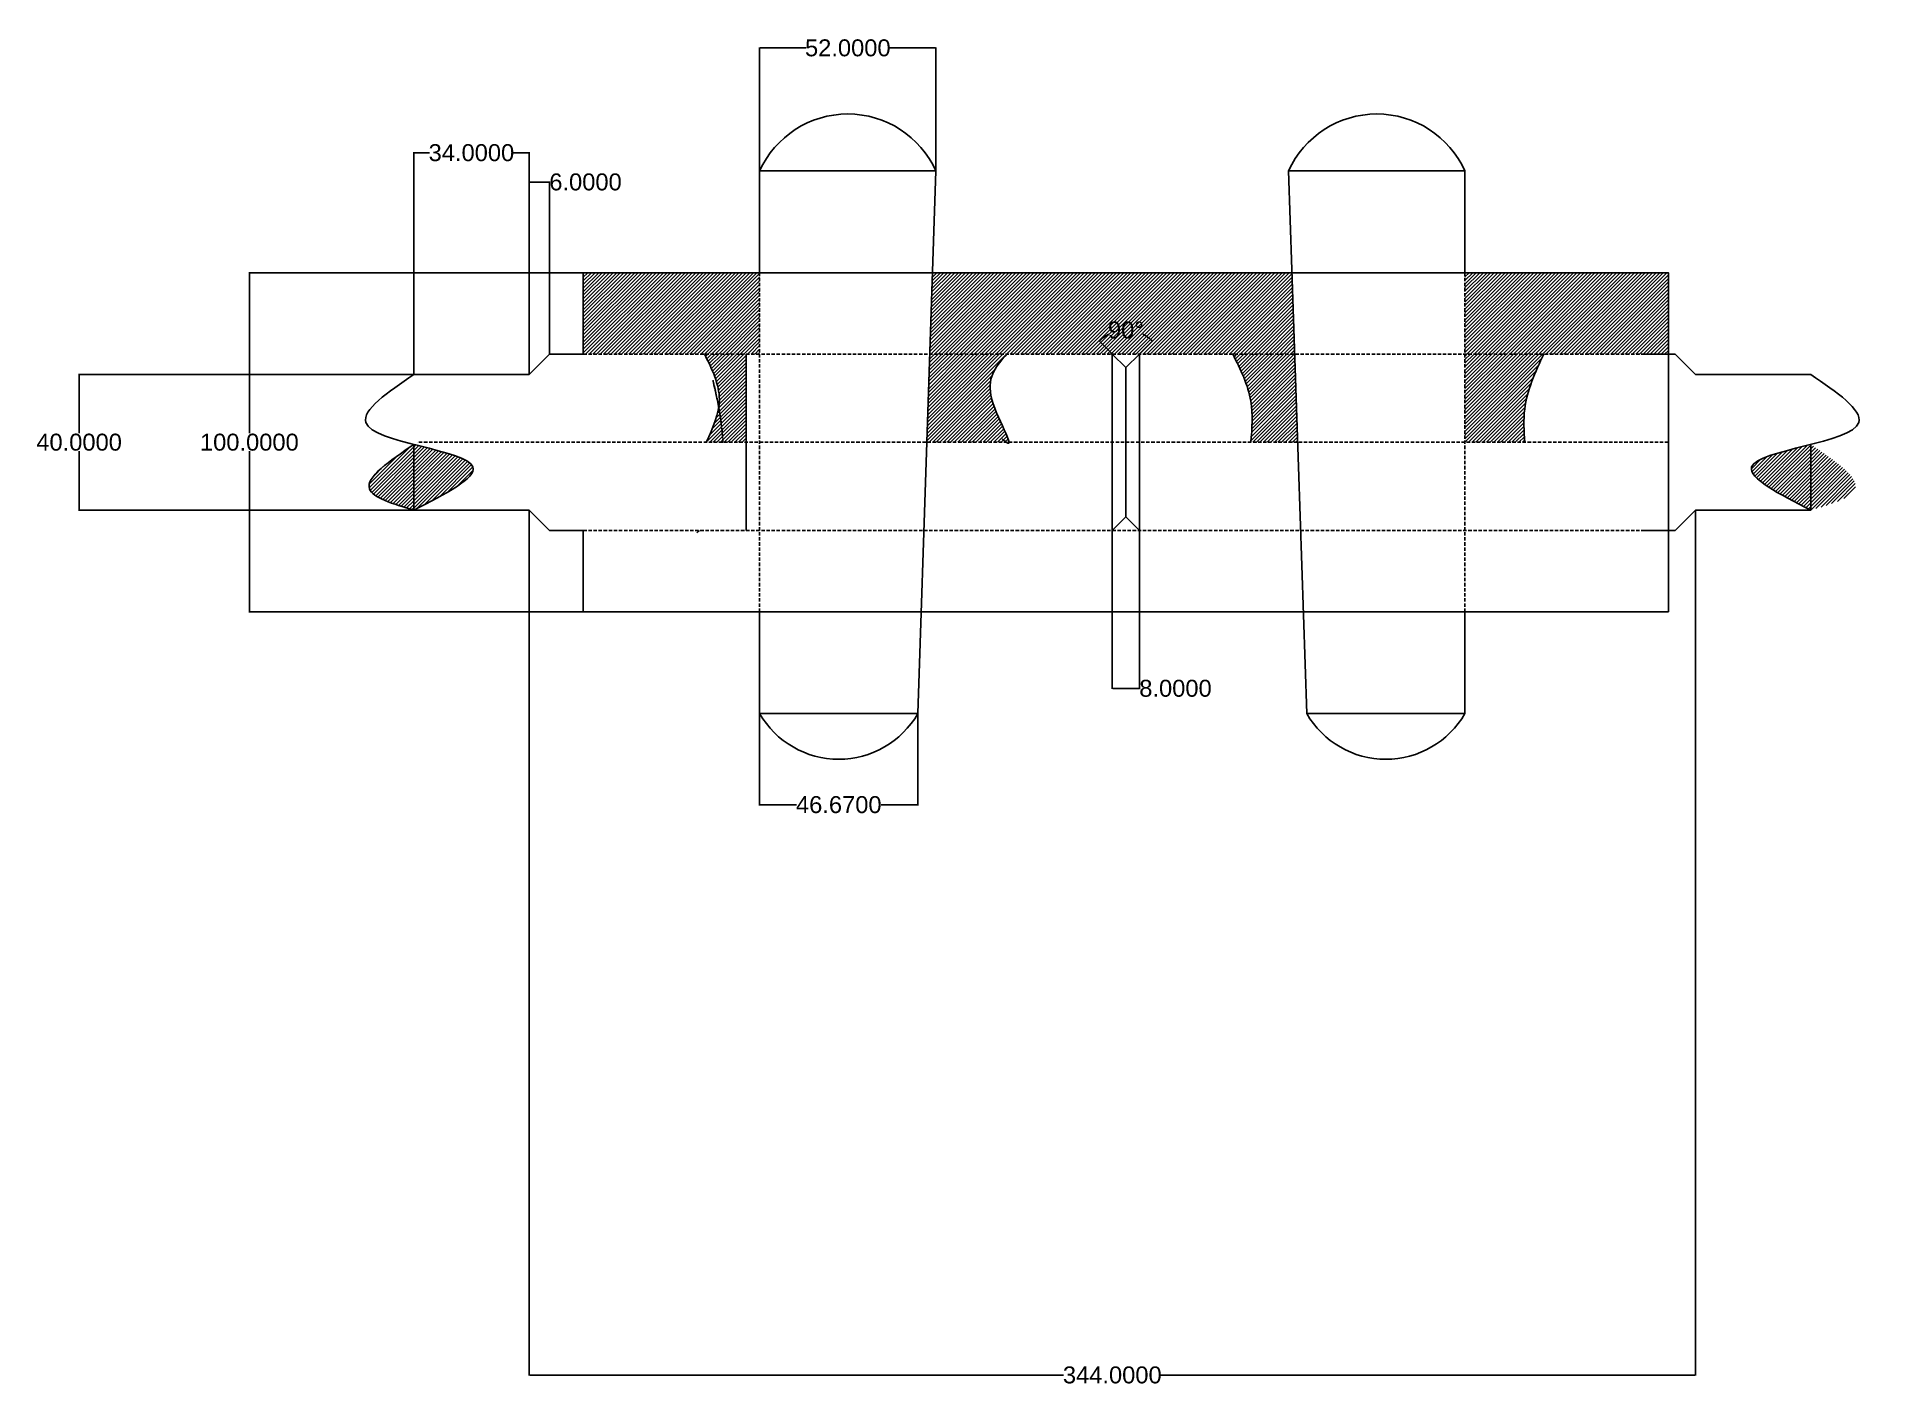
# Model space of a CAD drawing. Header units: millimetres. Extents: x -161 to 382, y -228 to 170.
import ezdxf

# ---------------------------------------------------------------- set-up
doc = ezdxf.new("R2010")
doc.units = ezdxf.units.MM
doc.header["$MEASUREMENT"] = 0
doc.linetypes.add('DASHEDX2', pattern=[1.5, 1, -0.5])
doc.styles.get("Standard").update_dxf_attribs({"font": 'arial.ttf'})
doc.dimstyles.get("Standard").update_dxf_attribs({"dimtxt": 0.18, "dimasz": 0.18, "dimexe": 0.18, "dimexo": 0.0625, "dimgap": 0.09, "dimtad": 0, "dimtih": 1, "dimtoh": 1, "dimdec": 4, "dimzin": 0, "dimdsep": 46, "dimtxsty": 'Standard', "dimcen": 0.09, "dimadec": 0, "dimazin": 0, "dimtfac": 1, "dimtdec": 4, "dimtofl": 0, "dimtmove": 0, "dimatfit": 3, "dimfxl": 1, "dimtolj": 1, "dimtzin": 0, "dimarcsym": 0})

# ---------------------------------------------------------------- blocks, each defined once
blk = doc.blocks.new('*D1')
at = {"color": 0, "lineweight": -2, "transparency": 16777216}
for p, q in [((-0.06, 100), (-98.67, 100)), ((-98.49, 99.82), (-98.49, 52.64)), ((-98.49, 0.18), (-98.49, 47.36)), ((-0.06, 0), (-98.67, 0))]:
    blk.add_line(p, q, dxfattribs=at)
at = {"color": 0, "transparency": 16777216}
for points in [[(-98.52, 99.82), (-98.46, 99.82), (-98.49, 100)], [(-98.52, 0.18), (-98.46, 0.18), (-98.49, 0)]]:
    blk.add_solid(points, dxfattribs=at)
at = {"layer": 'Defpoints', "color": 0, "transparency": 16777216}
for p in [(0, 100), (0, 0), (-98.49, 0)]:
    blk.add_point(p, dxfattribs=at)
at = {"color": 0, "transparency": 16777216, "insert": (-98.49, 50), "char_height": 5, "attachment_point": 5}
blk.add_mtext('\\A1;100.0000', dxfattribs=at)
blk = doc.blocks.new('*D2')
at = {"color": 0, "lineweight": -2, "transparency": 16777216}
for p, q in [((-50.06, 70), (-148.88, 70)), ((-148.7, 69.82), (-148.7, 52.64)), ((-148.7, 30.18), (-148.7, 47.36)), ((-50.06, 30), (-148.88, 30))]:
    blk.add_line(p, q, dxfattribs=at)
at = {"color": 0, "transparency": 16777216}
for points in [[(-148.73, 69.82), (-148.67, 69.82), (-148.7, 70)], [(-148.73, 30.18), (-148.67, 30.18), (-148.7, 30)]]:
    blk.add_solid(points, dxfattribs=at)
at = {"layer": 'Defpoints', "color": 0, "transparency": 16777216}
for p in [(-50, 70), (-148.7, 30), (-50, 30)]:
    blk.add_point(p, dxfattribs=at)
at = {"color": 0, "transparency": 16777216, "insert": (-148.7, 50), "char_height": 5, "attachment_point": 5}
blk.add_mtext('\\A1;40.0000', dxfattribs=at)
blk = doc.blocks.new('*D3')
at = {"color": 0, "lineweight": -2, "transparency": 16777216}
for p, q in [((-50, 70.06), (-50, 135.55)), ((-49.82, 135.37), (-45.4, 135.37)), ((-16.18, 135.37), (-20.6, 135.37)), ((-16, 70.06), (-16, 135.55))]:
    blk.add_line(p, q, dxfattribs=at)
at = {"color": 0, "transparency": 16777216}
for points in [[(-49.82, 135.4), (-49.82, 135.34), (-50, 135.37)], [(-16.18, 135.4), (-16.18, 135.34), (-16, 135.37)]]:
    blk.add_solid(points, dxfattribs=at)
at = {"layer": 'Defpoints', "color": 0, "transparency": 16777216}
for p in [(-16, 135.37), (-50, 70), (-16, 70)]:
    blk.add_point(p, dxfattribs=at)
at = {"color": 0, "transparency": 16777216, "insert": (-33, 135.37), "char_height": 5, "attachment_point": 5}
blk.add_mtext('\\A1;34.0000', dxfattribs=at)
blk = doc.blocks.new('*D4')
at = {"color": 0, "lineweight": -2, "transparency": 16777216}
for p, q in [((52, 130.06), (52, 166.46)), ((52.18, 166.28), (65.6, 166.28)), ((103.82, 166.28), (90.4, 166.28)), ((104, 130.06), (104, 166.46))]:
    blk.add_line(p, q, dxfattribs=at)
at = {"color": 0, "transparency": 16777216}
for points in [[(52.18, 166.31), (52.18, 166.25), (52, 166.28)], [(103.82, 166.31), (103.82, 166.25), (104, 166.28)]]:
    blk.add_solid(points, dxfattribs=at)
at = {"layer": 'Defpoints', "color": 0, "transparency": 16777216}
for p in [(104, 166.28), (52, 130), (104, 130)]:
    blk.add_point(p, dxfattribs=at)
at = {"color": 0, "transparency": 16777216, "insert": (78, 166.28), "char_height": 5, "attachment_point": 5}
blk.add_mtext('\\A1;52.0000', dxfattribs=at)
blk = doc.blocks.new('*D5')
at = {"color": 0, "lineweight": -2, "transparency": 16777216}
for p, q in [((52, -30.06), (52, -57.07)), ((98.67, -30.06), (98.67, -57.07)), ((52.18, -56.89), (62.83, -56.89)), ((98.49, -56.89), (87.84, -56.89))]:
    blk.add_line(p, q, dxfattribs=at)
at = {"color": 0, "transparency": 16777216}
for points in [[(52.18, -56.86), (52.18, -56.92), (52, -56.89)], [(98.49, -56.86), (98.49, -56.92), (98.67, -56.89)]]:
    blk.add_solid(points, dxfattribs=at)
at = {"layer": 'Defpoints', "color": 0, "transparency": 16777216}
for p in [(52, -30), (98.67, -30), (98.67, -56.89)]:
    blk.add_point(p, dxfattribs=at)
at = {"color": 0, "transparency": 16777216, "insert": (75.34, -56.89), "char_height": 5, "attachment_point": 5}
blk.add_mtext('\\A1;46.6700', dxfattribs=at)
blk = doc.blocks.new('*D7')
at = {"color": 0, "lineweight": -2, "transparency": 16777216}
for p, q in [((155.96, 76.04), (152.04, 79.96)), ((164.04, 76.04), (167.96, 79.96))]:
    blk.add_line(p, q, dxfattribs=at)
for start, end in [(116.8031, 134.0689), (45.9311, 63.1969)]:
    blk.add_arc((160, 72), 11.08, start, end, dxfattribs=at)
at = {"color": 0, "transparency": 16777216}
for points in [[(152.32, 79.94), (152.28, 79.98), (152.17, 79.83)], [(167.72, 79.98), (167.68, 79.94), (167.83, 79.83)]]:
    blk.add_solid(points, dxfattribs=at)
at = {"layer": 'Defpoints', "color": 0, "transparency": 16777216}
for p in [(162.87, 82.7), (156, 76), (160, 72), (160, 72), (164, 76)]:
    blk.add_point(p, dxfattribs=at)
at = {"color": 0, "transparency": 16777216, "insert": (160, 83.08), "char_height": 5, "attachment_point": 5}
blk.add_mtext('\\A1;90°', dxfattribs=at)
blk = doc.blocks.new('*D8')
at = {"color": 0, "lineweight": -2, "transparency": 16777216}
for p, q in [((-16, 70.06), (-16, 126.92)), ((-15.82, 126.74), (-10.18, 126.74)), ((-10, 76.06), (-10, 126.92)), ((-10, 126.74), (-9.82, 126.74))]:
    blk.add_line(p, q, dxfattribs=at)
at = {"color": 0, "transparency": 16777216}
for points in [[(-15.82, 126.77), (-15.82, 126.71), (-16, 126.74)], [(-10.18, 126.77), (-10.18, 126.71), (-10, 126.74)]]:
    blk.add_solid(points, dxfattribs=at)
at = {"layer": 'Defpoints', "color": 0, "transparency": 16777216}
for p in [(-10, 126.74), (-10, 76), (-16, 70)]:
    blk.add_point(p, dxfattribs=at)
at = {"color": 0, "transparency": 16777216, "insert": (0.65, 126.74), "char_height": 5, "attachment_point": 5}
blk.add_mtext('\\A1;6.0000', dxfattribs=at)
blk = doc.blocks.new('*D9')
at = {"color": 0, "lineweight": -2, "transparency": 16777216}
for p, q in [((156, 23.94), (156, -22.76)), ((164, 23.94), (164, -22.76)), ((156.18, -22.58), (163.82, -22.58)), ((164, -22.58), (164.18, -22.58))]:
    blk.add_line(p, q, dxfattribs=at)
at = {"color": 0, "transparency": 16777216}
for points in [[(156.18, -22.55), (156.18, -22.61), (156, -22.58)], [(163.82, -22.55), (163.82, -22.61), (164, -22.58)]]:
    blk.add_solid(points, dxfattribs=at)
at = {"layer": 'Defpoints', "color": 0, "transparency": 16777216}
for p in [(156, 24), (164, 24), (164, -22.58)]:
    blk.add_point(p, dxfattribs=at)
at = {"color": 0, "transparency": 16777216, "insert": (174.64, -22.58), "char_height": 5, "attachment_point": 5}
blk.add_mtext('\\A1;8.0000', dxfattribs=at)
blk = doc.blocks.new('*D11')
at = {"color": 0, "lineweight": -2, "transparency": 16777216}
for p, q in [((-16, 29.94), (-16, -225.25)), ((328, 29.94), (328, -225.25)), ((-15.82, -225.07), (141.66, -225.07)), ((327.82, -225.07), (170.34, -225.07))]:
    blk.add_line(p, q, dxfattribs=at)
at = {"color": 0, "transparency": 16777216}
for points in [[(-15.82, -225.04), (-15.82, -225.1), (-16, -225.07)], [(327.82, -225.04), (327.82, -225.1), (328, -225.07)]]:
    blk.add_solid(points, dxfattribs=at)
at = {"layer": 'Defpoints', "color": 0, "transparency": 16777216}
for p in [(-16, 30), (328, 30), (328, -225.07)]:
    blk.add_point(p, dxfattribs=at)
at = {"color": 0, "transparency": 16777216, "insert": (156, -225.07), "char_height": 5, "attachment_point": 5}
blk.add_mtext('\\A1;344.0000', dxfattribs=at)

msp = doc.modelspace()

# ---------------------------------------------------------------- hatches: boundary and pattern name
h = msp.add_hatch()
h.set_pattern_fill('ANSI31', color=256, scale=6)
h.paths.add_polyline_path([(52, 100), (0, 100), (0, 76), (52, 76)])
h.paths.add_polyline_path([(208.99937, 100), (103.00062, 100), (102.20113, 76), (209.79887, 76)])
h.paths.add_polyline_path([(320, 100), (260, 100), (260, 76), (320, 76)])
h = msp.add_hatch()
h.set_pattern_fill('ANSI31', color=256, scale=6)
edge = h.paths.add_edge_path()
edge.add_line((48, 76), (35.75328, 76))
edge.add_spline(control_points=[(35.75328, 76), (37.94312, 71.53537), (42.17569, 62.90603), (38.19773, 54.20116), (36.27788, 50)], knot_values=[0, 0, 0, 0, 14.108523951, 27.269252683, 27.269252683, 27.269252683, 27.269252683], degree=3, periodic=0)
edge.add_line((36.27788, 50), (48, 50))
edge.add_line((48, 50), (48, 76))
edge = h.paths.add_edge_path()
edge.add_spline(control_points=[(125.5744, 50), (125.45965, 51.57951), (116.48768, 66.74606), (122.01068, 72.80254), (124.92648, 76)], knot_values=[0, 0, 0, 0, 11.635499021, 24.648312644, 24.648312644, 24.648312644, 24.648312644], degree=3, periodic=0)
edge.add_line((124.92648, 76), (102.20113, 76))
edge.add_line((102.20113, 76), (101.335, 50))
edge.add_line((101.335, 50), (125.5744, 50))
edge = h.paths.add_edge_path()
edge.add_line((209.79888, 76), (191.51248, 76))
edge.add_spline(control_points=[(191.51248, 76), (193.79388, 71.46869), (197.93609, 63.24143), (197.20658, 54.10457), (196.87886, 50)], knot_values=[0, 0, 0, 0, 14.871820192, 27.001958033, 27.001958033, 27.001958033, 27.001958033], degree=3, periodic=0)
edge.add_line((196.87886, 50), (210.665, 50))
edge.add_line((210.665, 50), (209.79888, 76))
edge = h.paths.add_edge_path()
edge.add_spline(control_points=[(277.62918, 50), (277.43508, 53.29901), (276.90142, 62.36897), (280.76933, 70.69952), (283.23036, 76)], knot_values=[0, 0, 0, 0, 9.799213815, 26.940936993, 26.940936993, 26.940936993, 26.940936993], degree=3, periodic=0)
edge.add_line((283.23036, 76), (260, 76))
edge.add_line((260, 76), (260, 50))
edge.add_line((260, 50), (277.62918, 50))
h = msp.add_hatch()
h.set_pattern_fill('ANSI31', color=256)
h.paths.add_polyline_path([(40.01045, 59.85429), (40.00147, 59.90524), (39.99233, 59.95646)])
h.paths.add_polyline_path([(41.15346, 50.48469), (41.15004, 50.53854), (41.1567, 50.43098)])
h.paths.add_polyline_path([(41.16645, 50.26942), (41.1632, 50.32335), (41.16954, 50.21564)])
h.paths.add_polyline_path([(41.13984, 50.69967), (41.13627, 50.75345), (41.14324, 50.64603)])
h.paths.add_polyline_path([(41.18192, 50), (41.17572, 50.10786), (41.18175, 50)])
h.paths.add_polyline_path([(41.12561, 50.91436), (41.12189, 50.96806), (41.12916, 50.86079)])
h.paths.add_polyline_path([(38.20162, 68.30208), (38.18957, 68.35141), (38.17732, 68.40135)])
h.paths.add_polyline_path([(41.11076, 51.12876), (41.10689, 51.1824), (41.11447, 51.07527)])
h.paths.add_polyline_path([(38.25008, 68.10348), (38.23808, 68.15283), (38.22588, 68.20279)])
h.paths.add_polyline_path([(41.09531, 51.34287), (41.09129, 51.39644), (41.09917, 51.28945)])
h.paths.add_polyline_path([(38.29835, 67.90478), (38.28639, 67.95417), (38.27424, 68.00414)])
h.paths.add_polyline_path([(41.07926, 51.55671), (41.07509, 51.61021), (41.08327, 51.50336)])
h.paths.add_polyline_path([(38.34641, 67.70599), (38.3345, 67.75541), (38.3224, 67.8054)])
h.paths.add_polyline_path([(41.06262, 51.77026), (41.0583, 51.82369), (41.06677, 51.71698)])
h.paths.add_polyline_path([(38.39426, 67.5071), (38.38241, 67.55655), (38.37036, 67.60656)])
h.paths.add_polyline_path([(41.04538, 51.98354), (41.04092, 52.0369), (41.04968, 51.93033)])
h.paths.add_polyline_path([(38.4419, 67.30811), (38.4301, 67.35759), (38.41811, 67.40762)])
h.paths.add_polyline_path([(41.02756, 52.19654), (41.02295, 52.24984), (41.03201, 52.1434)])
h.paths.add_polyline_path([(38.48933, 67.10902), (38.47758, 67.15854), (38.46564, 67.20858)])
h.paths.add_polyline_path([(41.00916, 52.40927), (41.00441, 52.4625), (41.01375, 52.3562)])
h.paths.add_polyline_path([(38.53653, 66.90983), (38.52483, 66.95937), (38.51296, 67.00944)])
h.paths.add_polyline_path([(40.99018, 52.62173), (40.98528, 52.67489), (40.99492, 52.56873)])
h.paths.add_polyline_path([(38.5835, 66.71053), (38.57187, 66.76011), (38.56005, 66.81019)])
h.paths.add_polyline_path([(40.97063, 52.83392), (40.96559, 52.88701), (40.97551, 52.78098)])
h.paths.add_polyline_path([(38.63025, 66.51112), (38.61867, 66.56073), (38.60691, 66.61084)])
h.paths.add_polyline_path([(40.95052, 53.04584), (40.94534, 53.09887), (40.95554, 52.99297)])
h.paths.add_polyline_path([(38.67676, 66.3116), (38.66523, 66.36124), (38.65353, 66.41137)])
h.paths.add_polyline_path([(40.92984, 53.2575), (40.92452, 53.31047), (40.935, 53.2047)])
h.paths.add_polyline_path([(38.72302, 66.11196), (38.71156, 66.16164), (38.69992, 66.21179)])
h.paths.add_polyline_path([(40.90861, 53.4689), (40.90315, 53.5218), (40.91391, 53.41617)])
h.paths.add_polyline_path([(38.76904, 65.91221), (38.75764, 65.96192), (38.74606, 66.0121)])
h.paths.add_polyline_path([(40.88683, 53.68004), (40.88123, 53.73288), (40.89226, 53.62737)])
h.paths.add_polyline_path([(38.81481, 65.71234), (38.80347, 65.76209), (38.79195, 65.81229)])
h.paths.add_polyline_path([(40.8645, 53.89092), (40.85877, 53.9437), (40.87007, 53.83832)])
h.paths.add_polyline_path([(38.86032, 65.51235), (38.84904, 65.56213), (38.83759, 65.61236)])
h.paths.add_polyline_path([(40.84163, 54.10155), (40.83576, 54.15426), (40.84733, 54.04901)])
h.paths.add_polyline_path([(38.90557, 65.31224), (38.89436, 65.36206), (38.88297, 65.41231)])
h.paths.add_polyline_path([(40.81822, 54.31192), (40.81222, 54.36458), (40.82406, 54.25945)])
h.paths.add_polyline_path([(38.95055, 65.112), (38.93941, 65.16186), (38.92809, 65.21214)])
h.paths.add_polyline_path([(40.79428, 54.52205), (40.78815, 54.57464), (40.80025, 54.46964)])
h.paths.add_polyline_path([(38.99526, 64.91164), (38.98418, 64.96153), (38.97294, 65.01183)])
h.paths.add_polyline_path([(40.76981, 54.73193), (40.76355, 54.78446), (40.77592, 54.67958)])
h.paths.add_polyline_path([(39.0397, 64.71114), (39.02869, 64.76107), (39.01751, 64.8114)])
h.paths.add_polyline_path([(40.74483, 54.94156), (40.73844, 54.99403), (40.75106, 54.88928)])
h.paths.add_polyline_path([(39.08385, 64.51051), (39.07291, 64.56048), (39.06181, 64.61084)])
h.paths.add_polyline_path([(40.71932, 55.15095), (40.7128, 55.20337), (40.72568, 55.09873)])
h.paths.add_polyline_path([(39.12772, 64.30975), (39.11685, 64.35975), (39.10582, 64.41015)])
h.paths.add_polyline_path([(40.69331, 55.3601), (40.68666, 55.41246), (40.6998, 55.30794)])
h.paths.add_polyline_path([(39.1713, 64.10885), (39.1605, 64.15889), (39.14954, 64.20932)])
h.paths.add_polyline_path([(40.66678, 55.56901), (40.66001, 55.62131), (40.6734, 55.51691)])
h.paths.add_polyline_path([(39.21458, 63.90782), (39.20386, 63.95789), (39.19297, 64.00835)])
h.paths.add_polyline_path([(40.63976, 55.77769), (40.63286, 55.82993), (40.6465, 55.72565)])
h.paths.add_polyline_path([(39.25756, 63.70664), (39.24691, 63.75675), (39.2361, 63.80724)])
h.paths.add_polyline_path([(40.61224, 55.98613), (40.60522, 56.03832), (40.6191, 55.93415)])
h.paths.add_polyline_path([(39.30023, 63.50531), (39.28966, 63.55547), (39.27893, 63.60599)])
h.paths.add_polyline_path([(40.58423, 56.19434), (40.57708, 56.24647), (40.59121, 56.14242)])
h.paths.add_polyline_path([(39.34259, 63.30385), (39.3321, 63.35404), (39.32145, 63.4046)])
h.paths.add_polyline_path([(40.55572, 56.40233), (40.54846, 56.4544), (40.56283, 56.35046)])
h.paths.add_polyline_path([(39.38464, 63.10223), (39.37423, 63.15247), (39.36366, 63.20306)])
h.paths.add_polyline_path([(40.52674, 56.61008), (40.51936, 56.6621), (40.53397, 56.55828)])
h.paths.add_polyline_path([(39.42637, 62.90046), (39.41604, 62.95074), (39.40555, 63.00136)])
h.paths.add_polyline_path([(40.49728, 56.81761), (40.48978, 56.86958), (40.50463, 56.76586)])
h.paths.add_polyline_path([(39.46777, 62.69854), (39.45752, 62.74886), (39.44711, 62.79952)])
h.paths.add_polyline_path([(40.46735, 57.02492), (40.45973, 57.07683), (40.47481, 56.97323)])
h.paths.add_polyline_path([(39.50884, 62.49646), (39.49867, 62.54683), (39.48835, 62.59752)])
h.paths.add_polyline_path([(40.43695, 57.23201), (40.42921, 57.28387), (40.44453, 57.18038)])
h.paths.add_polyline_path([(39.54958, 62.29423), (39.53949, 62.34463), (39.52925, 62.39537)])
h.paths.add_polyline_path([(40.40609, 57.43888), (40.39824, 57.49069), (40.41378, 57.3873)])
h.paths.add_polyline_path([(39.58997, 62.09184), (39.57998, 62.14228), (39.56982, 62.19305)])
h.paths.add_polyline_path([(40.37477, 57.64554), (40.3668, 57.69729), (40.38258, 57.59402)])
h.paths.add_polyline_path([(39.63002, 61.88928), (39.62011, 61.93977), (39.61004, 61.99058)])
h.paths.add_polyline_path([(40.343, 57.85199), (40.33492, 57.90369), (40.35092, 57.80052)])
h.paths.add_polyline_path([(39.66972, 61.68656), (39.6599, 61.73709), (39.64992, 61.78794)])
h.paths.add_polyline_path([(40.31078, 58.05822), (40.30259, 58.10987), (40.31881, 58.0068)])
h.paths.add_polyline_path([(39.70907, 61.48367), (39.69933, 61.53425), (39.68944, 61.58514)])
h.paths.add_polyline_path([(40.27811, 58.26425), (40.26982, 58.31585), (40.28626, 58.21288)])
h.paths.add_polyline_path([(39.74805, 61.28062), (39.73841, 61.33124), (39.72861, 61.38217)])
h.paths.add_polyline_path([(40.24501, 58.47007), (40.23661, 58.52162), (40.25327, 58.41876)])
h.paths.add_polyline_path([(39.78667, 61.07739), (39.77712, 61.12806), (39.76741, 61.17902)])
h.paths.add_polyline_path([(40.21148, 58.67568), (40.20297, 58.72718), (40.21984, 58.62443)])
h.paths.add_polyline_path([(39.82492, 60.87399), (39.81546, 60.9247), (39.80584, 60.97571)])
h.paths.add_polyline_path([(40.17752, 58.8811), (40.1689, 58.93255), (40.18599, 58.82989)])
h.paths.add_polyline_path([(39.8628, 60.67041), (39.85343, 60.72117), (39.84391, 60.77222)])
h.paths.add_polyline_path([(40.14314, 59.08631), (40.13441, 59.13772), (40.15171, 59.03516)])
h.paths.add_polyline_path([(39.90029, 60.46665), (39.89102, 60.51746), (39.88159, 60.56855)])
h.paths.add_polyline_path([(40.10833, 59.29134), (40.0995, 59.34269), (40.11701, 59.24023)])
h.paths.add_polyline_path([(39.9374, 60.26271), (39.92823, 60.31357), (39.9189, 60.36471)])
h.paths.add_polyline_path([(40.07312, 59.49616), (40.06419, 59.54747), (40.0819, 59.44511)])
h.paths.add_polyline_path([(39.97412, 60.05859), (39.96504, 60.1095), (39.95581, 60.16068)])
h.paths.add_polyline_path([(40.04637, 59.64979), (40.0375, 59.7008), (40.02846, 59.75206)])
h = msp.add_hatch()
h.set_pattern_fill('ANSI31', color=256, scale=6)
edge = h.paths.add_edge_path()
edge.add_spline(control_points=[(-50, 49.33545), (-57.13692, 44.50242), (-69.86945, 35.88014), (-56.06617, 31.79521), (-50, 30)], knot_values=[0, 0, 0, 0, 18.48868341, 32.984476893, 32.984476893, 32.984476893, 32.984476893], degree=3, periodic=0)
edge.add_line((-50, 30), (-50, 49.33545))
h = msp.add_hatch()
h.set_pattern_fill('ANSI31', color=256, scale=6)
edge = h.paths.add_edge_path()
edge.add_spline(control_points=[(-50, 30), (-40.72445, 34.71515), (-23.52561, 43.45802), (-42.03001, 47.31398), (-50, 49.33545)], knot_values=[35.765155923, 35.765155923, 35.765155923, 35.765155923, 57.35513267, 75.797544637, 75.797544637, 75.797544637, 75.797544637], degree=3, periodic=0)
edge.add_line((-50, 49.33545), (-50, 30))
h = msp.add_hatch()
h.set_pattern_fill('ANSI31', color=256, scale=6)
edge = h.paths.add_edge_path()
edge.add_spline(control_points=[(362, 49.33545), (354.03001, 47.31398), (335.52561, 43.45802), (352.72445, 34.71515), (362, 30)], knot_values=[35.765155923, 35.765155923, 35.765155923, 35.765155923, 54.20756789, 75.797544637, 75.797544637, 75.797544637, 75.797544637], degree=3, periodic=0)
edge.add_line((362, 30), (362, 49.33545))
h = msp.add_hatch()
h.set_pattern_fill('ANSI31', color=256, scale=6)
edge = h.paths.add_edge_path()
edge.add_spline(control_points=[(362, 49.33545), (369.13692, 44.50242), (381.86945, 35.88014), (368.06617, 31.79521), (362, 30)], knot_values=[0, 0, 0, 0, 18.48868341, 32.984476893, 32.984476893, 32.984476893, 32.984476893], degree=3, periodic=0)
edge.add_line((362, 30), (362, 49.33545))

# ---------------------------------------------------------------- linework, layer by layer
for p, q in [((104, 130), (52, 130)), ((52, 130), (52, 100)), ((98.67, -30), (104, 130)), ((208, 130), (260, 130)), ((213.33, -30), (208, 130)), ((260, 130), (260, 100)), ((-16, 70), (-10, 76)), ((-10, 76), (0, 76)), ((48, 76), (48, 24)), ((156, 76), (156, 24)), ((156, 76), (160, 72)), ((164, 76), (160, 72)), ((160, 72), (160, 28)), ((164, 76), (164, 24)), ((322, 76), (312, 76)), ((328, 70), (322, 76)), ((-16, 30), (-10, 24)), ((156, 24), (160, 28)), ((164, 24), (160, 28)), ((328, 30), (322, 24)), ((0, 24), (-10, 24)), ((312, 24), (322, 24)), ((52, 0), (52, -30)), ((260, 0), (260, -30)), ((52, -30), (98.67, -30)), ((260, -30), (213.33, -30))]:
    msp.add_line(p, q)
at = {"linetype": 'DASHEDX2'}
for p, q in [((52, 100), (52, 0)), ((260, 100), (260, 0)), ((0, 76), (320, 76)), ((320, 50), (-49.01866, 50)), ((0, 24), (320, 24))]:
    msp.add_line(p, q, dxfattribs=at)
for points in [[(0, 24), (0, 0), (320, 0), (320, 100), (0, 100), (0, 76)], [(-16, 70), (-50, 70)], [(328, 70), (362, 70)], [(-50, 49.33545), (-50, 30), (-16, 30)], [(362, 49.33545), (362, 30), (328, 30)]]:
    msp.add_lwpolyline(points)
for centre, radius, start, end in [((78, 118.29596), 28.51288, 24.2351427, 155.7648573), ((234, 118.29596), 28.51288, 24.2351427, 155.7648573), ((75.335, -16.53501), 26.9412, 209.9862238, 330.0137762), ((236.665, -16.53501), 26.9412, 209.9862238, 330.0137762)]:
    msp.add_arc(centre, radius, start, end)
for points in [[(35.75328, 76), (40.125, 62.58588), (36.27788, 50)], [(124.92648, 76), (120.2191, 63.86848), (124.74543, 50), (123.47806, 51.02968)], [(191.51248, 76), (196.87886, 62.13014), (196.87886, 50)], [(283.23036, 76), (277.62918, 59.79921), (277.62918, 50)], [(-50, 70), (-64.14287, 55.85713), (-32.55792, 42.72404), (-50, 30)], [(362, 70), (376.14287, 55.85713), (344.55792, 42.72404), (362, 30)], [(-50, 49.33545), (-63.07347, 36.26197), (-50, 30)]]:
    msp.add_spline(points, degree=3)
msp.add_open_spline([(34.20731, 24), (33.97977, 23.76469), (33.74561, 23.53441), (33.51144, 23.30413)], degree=3)

# ---------------------------------------------------------------- dimensions: what is measured, and where the dimension line sits
for base, p1, p2, picture, middle in [((104, 166.27962), (52, 130), (104, 130), '*D4', (78, 166.27962)), ((-16, 135.3691), (-50, 70), (-16, 70), '*D3', (-33, 135.3691)), ((-10, 126.74057), (-16, 70), (-10, 76), '*D8', (0.6537, 126.74057)), ((328, -225.0745), (-16, 30), (328, 30), '*D11', (156, -225.0745)), ((164, -22.57752), (156, 24), (164, 24), '*D9', (174.64347, -22.57752)), ((98.67, -56.89434), (52, -30), (98.67, -30), '*D5', (75.335, -56.89434))]:
    dim = msp.add_linear_dim(base=base, p1=p1, p2=p2, dimstyle='Standard', override={"dimtxt": 5})
    dim.commit()
    dim.dimension.update_dxf_attribs({"geometry": picture, "text_midpoint": middle})
for base, p1, p2, picture, middle in [((-98.4869, 0), (0, 100), (0, 0), '*D1', (-98.4869, 50)), ((-148.70334, 30), (-50, 70), (-50, 30), '*D2', (-148.70334, 50))]:
    dim = msp.add_linear_dim(base=base, p1=p1, p2=p2, angle=90, dimstyle='Standard', override={"dimtxt": 5})
    dim.commit()
    dim.dimension.update_dxf_attribs({"geometry": picture, "text_midpoint": middle})
dim = msp.add_angular_dim_2l(base=(162.86671, 82.6987), line1=((164, 76), (160, 72)), line2=((156, 76), (160, 72)), dimstyle='Standard', override={"dimtxt": 5})
dim.commit()
dim.dimension.update_dxf_attribs({"geometry": '*D7', "text_midpoint": (160, 83.07611)})

doc.saveas('drawing.dxf')
